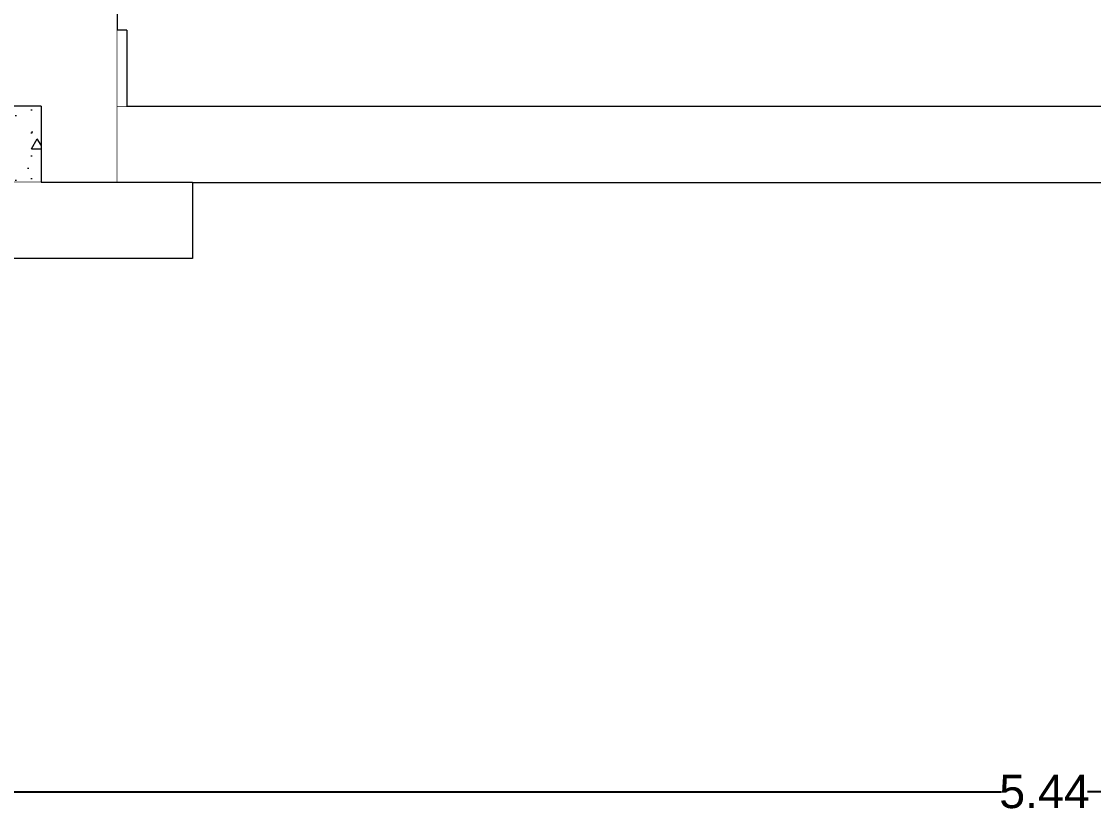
# Model space of a CAD drawing. Header units: millimetres. Extents: x -71878 to 121433, y -67383 to 83273.
# Drawn here: x 10005 to 12819, y -67280 to -65200 of the extents above; entities that cross this region are included whole.
import ezdxf

# ---------------------------------------------------------------- set-up
doc = ezdxf.new("R2010")
doc.units = ezdxf.units.MM
doc.header["$MEASUREMENT"] = 0
doc.set_wipeout_variables(frame=1)
doc.linetypes.add('Wipeout_Contour', pattern=[1000, 0, -1000])
doc.layers.add('ACOTACIONES', color=7, linetype='Continuous', lineweight=9)
doc.layers.add('VIGAS DE CIMENTACION_Pluma_Nº__21', color=7, linetype='Continuous', lineweight=5)
for name, color, linetype in [('COLUMNAS', 7, 'Continuous'), ('Losas', 7, 'Continuous'), ('VIGAS DE CIMENTACION', 7, 'Continuous')]:
    doc.layers.add(name, color=color, linetype=linetype)
for name, color, linetype, lineweight, true_color in [('COLUMNAS_Pluma_Nº__23', 7, 'Continuous', 5, 0x646464), ('Losas_Pluma_Nº__23', 7, 'Continuous', 5, 0x646464), ('VIGAS DE CIMENTACION_Pluma_Nº__23', 7, 'Continuous', 5, 0x646464)]:
    doc.layers.add(name, color=color, linetype=linetype, lineweight=lineweight, true_color=true_color)
doc.styles.add('Estilo_Generado_2', font='Arial.ttf')
doc.dimstyles.new('Estilo_Generado__1', dxfattribs={"dimtxt": 87.5, "dimasz": 19, "dimexe": 0.18, "dimexo": 0, "dimgap": 0.09, "dimtad": 0, "dimlfac": 0.001, "dimzin": 0, "dimdsep": 46, "dimtxsty": 'Estilo_Generado_2', "dimblk": 'ARROWHEAD_2', "dimblk1": 'ARROWHEAD_2', "dimblk2": 'ARROWHEAD_2', "dimcen": 0.09, "dimse1": 1, "dimse2": 1, "dimclrd": 7, "dimclre": 7, "dimclrt": 7, "dimadec": 0, "dimazin": 0, "dimtfac": 1, "dimtmove": 0, "dimatfit": 3, "dimfxl": 1, "dimtolj": 1, "dimtzin": 0, "dimarcsym": 0})

# ---------------------------------------------------------------- blocks, each defined once
blk = doc.blocks.new('ARROWHEAD_2')
at = {"color": 0, "linetype": 'Continuous', "lineweight": 0}
for p, q in [((0, 0), (-1, 0)), ((-0.38, -0.66), (0.38, 0.66))]:
    blk.add_line(p, q, dxfattribs=at)
blk = doc.blocks.new('*D1081')
at = {"layer": 'ACOTACIONES', "color": 7, "linetype": 'Continuous', "lineweight": -2, "transparency": 16777216}
for p, q in [((9975.2, -67222.4), (12577.1, -67222.4)), ((15380.2, -67222.4), (12802.9, -67222.4))]:
    blk.add_line(p, q, dxfattribs=at)
at = {"layer": 'Defpoints', "color": 0, "linetype": 'Continuous', "transparency": 16777216}
for p in [(9956.2, -67222.4), (15399.2, -67222.4), (15399.2, -67222.4)]:
    blk.add_point(p, dxfattribs=at)
at = {"layer": 'ACOTACIONES', "color": 7, "linetype": 'Continuous', "lineweight": -2, "transparency": 16777216, "xscale": 19, "yscale": 19, "zscale": 19, "rotation": 180}
blk.add_blockref('ARROWHEAD_2', (9956.2, -67222.4), dxfattribs=at)
at = {"layer": 'ACOTACIONES', "color": 7, "linetype": 'Continuous', "lineweight": -2, "transparency": 16777216, "xscale": 19, "yscale": 19, "zscale": 19}
blk.add_blockref('ARROWHEAD_2', (15399.2, -67222.4), dxfattribs=at)
at = {"layer": 'ACOTACIONES', "color": 7, "linetype": 'Continuous', "transparency": 16777216, "insert": (12690, -67222.4), "char_height": 87.5, "attachment_point": 5, "style": 'Estilo_Generado_2'}
blk.add_mtext('\\A1;5.44', dxfattribs=at)

msp = doc.modelspace()

# ---------------------------------------------------------------- dimensions: what is measured, and where the dimension line sits
at = {"layer": 'ACOTACIONES', "linetype": 'Continuous'}
dim = msp.add_linear_dim(base=(15399.206, -67222.404), p1=(9956.185, -67222.404), p2=(15399.206, -67222.404), dimstyle='Estilo_Generado__1', dxfattribs=at)
dim.commit()
dim.dimension.update_dxf_attribs({"geometry": '*D1081', "text_midpoint": (12690.032, -67222.404), "dimtype": 160})

# ---------------------------------------------------------------- wipeouts: each hides what was drawn before it
at = {"color": 254, "linetype": 'Wipeout_Contour', "lineweight": 0, "ltscale": 258615.856536}
msp.add_wipeout([(10256.185, -64822.404), (9656.185, -64822.404), (9656.185, -65622.404), (9856.185, -65622.404), (9856.185, -65422.404), (10056.185, -65422.404), (10056.185, -65622.404), (10256.185, -65622.404)], dxfattribs=at).dxf.layer = 'COLUMNAS'

# ---------------------------------------------------------------- next in the draw order: hatches: boundary and pattern name
at = {"layer": 'VIGAS DE CIMENTACION', "linetype": 'Continuous', "lineweight": 0, "true_color": 0x000000}
h = msp.add_hatch(dxfattribs=at)
h.set_pattern_fill('HORMIGóN_ARMADO_0001', color=18, style=0, pattern_type=2)
h.set_pattern_definition([(0, (-22368.8, -65222.4), (0, 311.7692), [30, -150]), (0, (-22278.8, -65066.52), (0, 311.7692), [30, -150]), (60, (-22368.8, -65222.4), (-270, 155.8846), [30, -150]), (60, (-22188.8, -65222.4), (-270, 155.8846), [30, -150]), (120, (-22338.8, -65222.4), (270, 155.8846), [30, -150]), (120, (-22158.8, -65222.4), (270, 155.8846), [30, -150]), (0, (-22368.785, -65192.404), (0, 60), [0, -60, 0, -90]), (45, (-22338.785, -65192.404), (-42.42641, 42.42641), [0, -45, 0, -75])])
h.paths.add_polyline_path([(9856.185, -65422.404), (9856.185, -65622.404), (10056.185, -65622.404), (10056.185, -65422.404)])

# ---------------------------------------------------------------- next in the draw order: linework, layer by layer
at = {"layer": 'COLUMNAS_Pluma_Nº__23', "linetype": 'Continuous'}
msp.add_line((10256.185, -64822.404), (10256.185, -65622.404), dxfattribs=at)
at = {"layer": 'VIGAS DE CIMENTACION_Pluma_Nº__21', "linetype": 'Continuous'}
for p, q in [((10056.185, -65422.404), (9856.185, -65422.404)), ((10056.185, -65422.404), (10056.185, -65622.404)), ((10056.185, -65622.404), (9856.185, -65622.404))]:
    msp.add_line(p, q, dxfattribs=at)

# ---------------------------------------------------------------- next in the draw order: wipeouts: each hides what was drawn before it
at = {"color": 254, "linetype": 'Wipeout_Contour', "lineweight": 0, "ltscale": 140291.652055}
msp.add_wipeout([(10256.185, -65422.404), (10256.185, -65622.404), (15149.206, -65622.404), (15149.206, -65422.404)], dxfattribs=at).dxf.layer = 'VIGAS DE CIMENTACION'

# ---------------------------------------------------------------- next in the draw order: linework, layer by layer
at = {"layer": 'VIGAS DE CIMENTACION_Pluma_Nº__23', "linetype": 'Continuous'}
for p, q in [((10256.185, -65422.404), (15149.206, -65422.404)), ((10454.032, -65622.404), (14949.206, -65622.404))]:
    msp.add_line(p, q, dxfattribs=at)

# ---------------------------------------------------------------- next in the draw order: wipeouts: each hides what was drawn before it
at = {"color": 254, "linetype": 'Wipeout_Contour', "lineweight": 0, "ltscale": 130551.103442}
msp.add_wipeout([(10256.185, -65222.404), (10256.185, -65422.404), (10281.185, -65422.404), (10281.185, -65222.404)], dxfattribs=at).dxf.layer = 'COLUMNAS'
at = {"color": 254, "linetype": 'Wipeout_Contour', "lineweight": 0, "ltscale": 129315.967719}
msp.add_wipeout([(10454.032, -65822.404), (10454.032, -65622.404), (9458.337, -65622.404), (9458.337, -65822.404)], dxfattribs=at).dxf.layer = 'Losas'

# ---------------------------------------------------------------- next in the draw order: linework, layer by layer
at = {"layer": 'COLUMNAS_Pluma_Nº__23', "linetype": 'Continuous'}
for q in [(10256.185, -65222.404), (10281.185, -65422.404)]:
    msp.add_line((10281.185, -65222.404), q, dxfattribs=at)
at = {"layer": 'Losas_Pluma_Nº__23', "linetype": 'Continuous'}
for p, q in [((10454.032, -65622.404), (10056.185, -65622.404)), ((10454.032, -65622.404), (10454.032, -65822.404)), ((10454.032, -65822.404), (9458.337, -65822.404))]:
    msp.add_line(p, q, dxfattribs=at)

doc.saveas('drawing.dxf')
